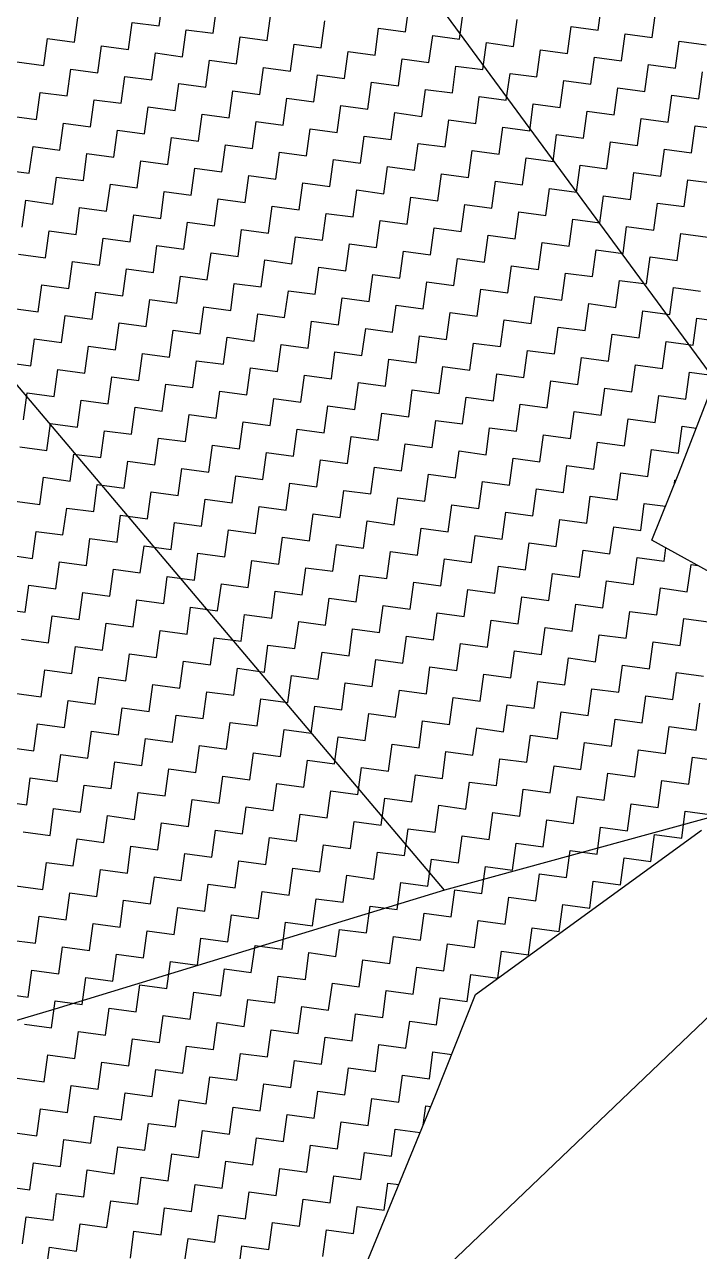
# Model space of a CAD drawing. Header units: metres. Extents: x 291974 to 293244, y 2020596 to 2023640.
# Drawn here: x 292406.9 to 292468.8, y 2020992 to 2021104.7 of the extents above; entities that cross this region are included whole.
import ezdxf

# ---------------------------------------------------------------- set-up
doc = ezdxf.new("R2010")
doc.units = ezdxf.units.M
doc.header["$MEASUREMENT"] = 0
doc.layers.add('POLY_HATCH', color=12, linetype='Continuous')
doc.layers.add('POLY_PARCEL', color=6, linetype='Continuous')

msp = doc.modelspace()

# ---------------------------------------------------------------- linework, layer by layer
at = {"layer": 'POLY_HATCH', "linetype": 'Continuous'}
for p, q in [((292419.24, 2021104.54), (292419.57, 2021107.01)), ((292424.19, 2021103.87), (292424.53, 2021106.35)), ((292441.87, 2021104.01), (292442.2, 2021106.49)), ((292459.55, 2021104.15), (292459.88, 2021106.63)), ((292411.47, 2021103.06), (292411.8, 2021105.54)), ((292429.15, 2021103.2), (292429.48, 2021105.68)), ((292446.82, 2021103.34), (292447.16, 2021105.82)), ((292451.78, 2021102.67), (292452.11, 2021105.15)), ((292464.5, 2021103.48), (292464.84, 2021105.96)), ((292416.43, 2021102.39), (292416.76, 2021104.87)), ((292416.76, 2021104.87), (292419.24, 2021104.54)), ((292421.38, 2021101.72), (292421.71, 2021104.2)), ((292421.71, 2021104.2), (292424.19, 2021103.87)), ((292434.1, 2021102.53), (292434.44, 2021105.01)), ((292439.06, 2021101.86), (292439.39, 2021104.34)), ((292439.39, 2021104.34), (292441.87, 2021104.01)), ((292456.73, 2021102), (292457.07, 2021104.48)), ((292457.07, 2021104.48), (292459.55, 2021104.15)), ((292408.66, 2021100.92), (292408.99, 2021103.39)), ((292408.99, 2021103.39), (292411.47, 2021103.06)), ((292426.34, 2021101.06), (292426.67, 2021103.53)), ((292426.67, 2021103.53), (292429.15, 2021103.2)), ((292431.29, 2021100.39), (292431.63, 2021102.87)), ((292431.63, 2021102.87), (292434.1, 2021102.53)), ((292444.01, 2021101.2), (292444.35, 2021103.67)), ((292444.35, 2021103.67), (292446.82, 2021103.34)), ((292448.97, 2021100.53), (292449.3, 2021103.01)), ((292449.3, 2021103.01), (292451.78, 2021102.67)), ((292461.69, 2021101.34), (292462.02, 2021103.81)), ((292462.02, 2021103.81), (292464.5, 2021103.48)), ((292466.65, 2021100.67), (292466.98, 2021103.15)), ((292466.98, 2021103.15), (292469.46, 2021102.81)), ((292413.61, 2021100.25), (292413.95, 2021102.73)), ((292413.95, 2021102.73), (292416.43, 2021102.39)), ((292418.57, 2021099.58), (292418.9, 2021102.06)), ((292418.9, 2021102.06), (292421.38, 2021101.72)), ((292436.25, 2021099.72), (292436.58, 2021102.2)), ((292436.58, 2021102.2), (292439.06, 2021101.86)), ((292453.92, 2021099.86), (292454.26, 2021102.34)), ((292454.26, 2021102.34), (292456.73, 2021102)), ((292458.88, 2021099.19), (292459.21, 2021101.67)), ((292459.21, 2021101.67), (292461.69, 2021101.34)), ((292406.18, 2021101.25), (292408.66, 2021100.92)), ((292410.8, 2021098.11), (292411.14, 2021100.58)), ((292411.14, 2021100.58), (292413.61, 2021100.25)), ((292423.52, 2021098.91), (292423.86, 2021101.39)), ((292423.86, 2021101.39), (292426.34, 2021101.06)), ((292428.48, 2021098.25), (292428.81, 2021100.72)), ((292428.81, 2021100.72), (292431.29, 2021100.39)), ((292441.2, 2021099.05), (292441.54, 2021101.53)), ((292441.54, 2021101.53), (292444.01, 2021101.2)), ((292446.16, 2021098.39), (292446.49, 2021100.86)), ((292446.49, 2021100.86), (292448.97, 2021100.53)), ((292463.83, 2021098.53), (292464.17, 2021101)), ((292464.17, 2021101), (292466.65, 2021100.67)), ((292415.76, 2021097.44), (292416.09, 2021099.91)), ((292416.09, 2021099.91), (292418.57, 2021099.58)), ((292433.43, 2021097.58), (292433.77, 2021100.05)), ((292433.77, 2021100.05), (292436.25, 2021099.72)), ((292451.11, 2021097.72), (292451.45, 2021100.19)), ((292451.45, 2021100.19), (292453.92, 2021099.86)), ((292456.07, 2021097.05), (292456.4, 2021099.53)), ((292456.4, 2021099.53), (292458.88, 2021099.19)), ((292468.79, 2021097.86), (292469.12, 2021100.33)), ((292407.99, 2021095.96), (292408.33, 2021098.44)), ((292408.33, 2021098.44), (292410.8, 2021098.11)), ((292420.71, 2021096.77), (292421.05, 2021099.25)), ((292421.05, 2021099.25), (292423.52, 2021098.91)), ((292425.67, 2021096.1), (292426, 2021098.58)), ((292426, 2021098.58), (292428.48, 2021098.25)), ((292438.39, 2021096.91), (292438.72, 2021099.39)), ((292438.72, 2021099.39), (292441.2, 2021099.05)), ((292443.35, 2021096.24), (292443.68, 2021098.72)), ((292443.68, 2021098.72), (292446.16, 2021098.39)), ((292461.02, 2021096.38), (292461.36, 2021098.86)), ((292461.36, 2021098.86), (292463.83, 2021098.53)), ((292412.95, 2021095.29), (292413.28, 2021097.77)), ((292413.28, 2021097.77), (292415.76, 2021097.44)), ((292430.62, 2021095.43), (292430.96, 2021097.91)), ((292430.96, 2021097.91), (292433.43, 2021097.58)), ((292435.58, 2021094.77), (292435.91, 2021097.24)), ((292435.91, 2021097.24), (292438.39, 2021096.91)), ((292448.3, 2021095.57), (292448.63, 2021098.05)), ((292448.63, 2021098.05), (292451.11, 2021097.72)), ((292453.26, 2021094.91), (292453.59, 2021097.38)), ((292453.59, 2021097.38), (292456.07, 2021097.05)), ((292465.98, 2021095.71), (292466.31, 2021098.19)), ((292466.31, 2021098.19), (292468.79, 2021097.86)), ((292405.51, 2021096.3), (292407.99, 2021095.96)), ((292417.9, 2021094.63), (292418.24, 2021097.1)), ((292418.24, 2021097.1), (292420.71, 2021096.77)), ((292422.86, 2021093.96), (292423.19, 2021096.44)), ((292423.19, 2021096.44), (292425.67, 2021096.1)), ((292440.53, 2021094.1), (292440.87, 2021096.58)), ((292440.87, 2021096.58), (292443.35, 2021096.24)), ((292458.21, 2021094.24), (292458.54, 2021096.72)), ((292458.54, 2021096.72), (292461.02, 2021096.38)), ((292463.17, 2021093.57), (292463.5, 2021096.05)), ((292463.5, 2021096.05), (292465.98, 2021095.71)), ((292410.13, 2021093.15), (292410.47, 2021095.63)), ((292410.47, 2021095.63), (292412.95, 2021095.29)), ((292415.09, 2021092.48), (292415.42, 2021094.96)), ((292415.42, 2021094.96), (292417.9, 2021094.63)), ((292427.81, 2021093.29), (292428.15, 2021095.77)), ((292428.15, 2021095.77), (292430.62, 2021095.43)), ((292432.77, 2021092.62), (292433.1, 2021095.1)), ((292433.1, 2021095.1), (292435.58, 2021094.77)), ((292445.49, 2021093.43), (292445.82, 2021095.91)), ((292445.82, 2021095.91), (292448.3, 2021095.57)), ((292450.44, 2021092.76), (292450.78, 2021095.24)), ((292450.78, 2021095.24), (292453.26, 2021094.91)), ((292468.12, 2021092.9), (292468.45, 2021095.38)), ((292468.45, 2021095.38), (292470.93, 2021095.05)), ((292420.05, 2021091.81), (292420.38, 2021094.29)), ((292420.38, 2021094.29), (292422.86, 2021093.96)), ((292437.72, 2021091.95), (292438.06, 2021094.43)), ((292438.06, 2021094.43), (292440.53, 2021094.1)), ((292442.68, 2021091.29), (292443.01, 2021093.76)), ((292443.01, 2021093.76), (292445.49, 2021093.43)), ((292455.4, 2021092.09), (292455.73, 2021094.57)), ((292455.73, 2021094.57), (292458.21, 2021094.24)), ((292460.35, 2021091.43), (292460.69, 2021093.9)), ((292460.69, 2021093.9), (292463.17, 2021093.57)), ((292407.32, 2021091.01), (292407.66, 2021093.48)), ((292407.66, 2021093.48), (292410.13, 2021093.15)), ((292412.28, 2021090.34), (292412.61, 2021092.82)), ((292412.61, 2021092.82), (292415.09, 2021092.48)), ((292425, 2021091.15), (292425.33, 2021093.62)), ((292425.33, 2021093.62), (292427.81, 2021093.29)), ((292429.96, 2021090.48), (292430.29, 2021092.96)), ((292430.29, 2021092.96), (292432.77, 2021092.62)), ((292447.63, 2021090.62), (292447.97, 2021093.1)), ((292447.97, 2021093.1), (292450.44, 2021092.76)), ((292465.31, 2021090.76), (292465.64, 2021093.24)), ((292465.64, 2021093.24), (292468.12, 2021092.9)), ((292417.23, 2021089.67), (292417.57, 2021092.15)), ((292417.57, 2021092.15), (292420.05, 2021091.81)), ((292434.91, 2021089.81), (292435.24, 2021092.29)), ((292435.24, 2021092.29), (292437.72, 2021091.95)), ((292439.87, 2021089.14), (292440.2, 2021091.62)), ((292440.2, 2021091.62), (292442.68, 2021091.29)), ((292452.59, 2021089.95), (292452.92, 2021092.43)), ((292452.92, 2021092.43), (292455.4, 2021092.09)), ((292457.54, 2021089.28), (292457.88, 2021091.76)), ((292457.88, 2021091.76), (292460.35, 2021091.43)), ((292404.85, 2021091.34), (292407.32, 2021091.01)), ((292409.47, 2021088.19), (292409.8, 2021090.67)), ((292409.8, 2021090.67), (292412.28, 2021090.34)), ((292422.19, 2021089), (292422.52, 2021091.48)), ((292422.52, 2021091.48), (292425, 2021091.15)), ((292427.14, 2021088.33), (292427.48, 2021090.81)), ((292427.48, 2021090.81), (292429.96, 2021090.48)), ((292444.82, 2021088.47), (292445.15, 2021090.95)), ((292445.15, 2021090.95), (292447.63, 2021090.62)), ((292462.5, 2021088.61), (292462.83, 2021091.09)), ((292462.83, 2021091.09), (292465.31, 2021090.76)), ((292467.45, 2021087.95), (292467.79, 2021090.42)), ((292467.79, 2021090.42), (292470.26, 2021090.09)), ((292414.42, 2021087.53), (292414.76, 2021090)), ((292414.76, 2021090), (292417.23, 2021089.67)), ((292419.38, 2021086.86), (292419.71, 2021089.34)), ((292419.71, 2021089.34), (292422.19, 2021089)), ((292432.1, 2021087.67), (292432.43, 2021090.14)), ((292432.43, 2021090.14), (292434.91, 2021089.81)), ((292437.05, 2021087), (292437.39, 2021089.48)), ((292437.39, 2021089.48), (292439.87, 2021089.14)), ((292449.78, 2021087.81), (292450.11, 2021090.28)), ((292450.11, 2021090.28), (292452.59, 2021089.95)), ((292454.73, 2021087.14), (292455.07, 2021089.62)), ((292455.07, 2021089.62), (292457.54, 2021089.28)), ((292406.66, 2021086.05), (292406.99, 2021088.53)), ((292406.99, 2021088.53), (292409.47, 2021088.19)), ((292424.33, 2021086.19), (292424.67, 2021088.67)), ((292424.67, 2021088.67), (292427.14, 2021088.33)), ((292442.01, 2021086.33), (292442.34, 2021088.81)), ((292442.34, 2021088.81), (292444.82, 2021088.47)), ((292446.96, 2021085.66), (292447.3, 2021088.14)), ((292447.3, 2021088.14), (292449.78, 2021087.81)), ((292459.69, 2021086.47), (292460.02, 2021088.95)), ((292460.02, 2021088.95), (292462.5, 2021088.61)), ((292464.64, 2021085.8), (292464.98, 2021088.28)), ((292464.98, 2021088.28), (292467.45, 2021087.95)), ((292411.61, 2021085.38), (292411.94, 2021087.86)), ((292411.94, 2021087.86), (292414.42, 2021087.53)), ((292416.57, 2021084.72), (292416.9, 2021087.19)), ((292416.9, 2021087.19), (292419.38, 2021086.86)), ((292429.29, 2021085.52), (292429.62, 2021088)), ((292429.62, 2021088), (292432.1, 2021087.67)), ((292434.24, 2021084.86), (292434.58, 2021087.33)), ((292434.58, 2021087.33), (292437.05, 2021087)), ((292451.92, 2021085), (292452.25, 2021087.47)), ((292452.25, 2021087.47), (292454.73, 2021087.14)), ((292421.52, 2021084.05), (292421.85, 2021086.53)), ((292421.85, 2021086.53), (292424.33, 2021086.19)), ((292439.2, 2021084.19), (292439.53, 2021086.67)), ((292439.53, 2021086.67), (292442.01, 2021086.33)), ((292444.15, 2021083.52), (292444.49, 2021086)), ((292444.49, 2021086), (292446.96, 2021085.66)), ((292456.87, 2021084.33), (292457.21, 2021086.81)), ((292457.21, 2021086.81), (292459.69, 2021086.47)), ((292461.83, 2021083.66), (292462.16, 2021086.14)), ((292462.16, 2021086.14), (292464.64, 2021085.8)), ((292408.8, 2021083.24), (292409.13, 2021085.72)), ((292409.13, 2021085.72), (292411.61, 2021085.38)), ((292413.75, 2021082.57), (292414.09, 2021085.05)), ((292414.09, 2021085.05), (292416.57, 2021084.72)), ((292426.48, 2021083.38), (292426.81, 2021085.86)), ((292426.81, 2021085.86), (292429.29, 2021085.52)), ((292431.43, 2021082.71), (292431.77, 2021085.19)), ((292431.77, 2021085.19), (292434.24, 2021084.86)), ((292449.11, 2021082.85), (292449.44, 2021085.33)), ((292449.44, 2021085.33), (292451.92, 2021085)), ((292466.79, 2021082.99), (292467.12, 2021085.47)), ((292467.12, 2021085.47), (292469.6, 2021085.14)), ((292418.71, 2021081.9), (292419.04, 2021084.38)), ((292419.04, 2021084.38), (292421.52, 2021084.05)), ((292423.66, 2021081.24), (292424, 2021083.71)), ((292424, 2021083.71), (292426.48, 2021083.38)), ((292436.39, 2021082.04), (292436.72, 2021084.52)), ((292436.72, 2021084.52), (292439.2, 2021084.19)), ((292441.34, 2021081.38), (292441.68, 2021083.85)), ((292441.68, 2021083.85), (292444.15, 2021083.52)), ((292454.06, 2021082.18), (292454.4, 2021084.66)), ((292454.4, 2021084.66), (292456.87, 2021084.33)), ((292459.02, 2021081.52), (292459.35, 2021083.99)), ((292459.35, 2021083.99), (292461.83, 2021083.66)), ((292406.32, 2021083.57), (292408.8, 2021083.24)), ((292410.94, 2021080.43), (292411.28, 2021082.91)), ((292411.28, 2021082.91), (292413.75, 2021082.57)), ((292428.62, 2021080.57), (292428.95, 2021083.05)), ((292428.95, 2021083.05), (292431.43, 2021082.71)), ((292446.3, 2021080.71), (292446.63, 2021083.19)), ((292446.63, 2021083.19), (292449.11, 2021082.85)), ((292451.25, 2021080.04), (292451.59, 2021082.52)), ((292451.59, 2021082.52), (292454.06, 2021082.18)), ((292463.97, 2021080.85), (292464.31, 2021083.33)), ((292464.31, 2021083.33), (292466.79, 2021082.99)), ((292415.9, 2021079.76), (292416.23, 2021082.24)), ((292416.23, 2021082.24), (292418.71, 2021081.9)), ((292420.85, 2021079.09), (292421.19, 2021081.57)), ((292421.19, 2021081.57), (292423.66, 2021081.24)), ((292433.57, 2021079.9), (292433.91, 2021082.38)), ((292433.91, 2021082.38), (292436.39, 2021082.04)), ((292438.53, 2021079.23), (292438.86, 2021081.71)), ((292438.86, 2021081.71), (292441.34, 2021081.38)), ((292456.21, 2021079.37), (292456.54, 2021081.85)), ((292456.54, 2021081.85), (292459.02, 2021081.52)), ((292408.13, 2021078.28), (292408.47, 2021080.76)), ((292408.47, 2021080.76), (292410.94, 2021080.43)), ((292425.81, 2021078.42), (292426.14, 2021080.9)), ((292426.14, 2021080.9), (292428.62, 2021080.57)), ((292430.76, 2021077.76), (292431.1, 2021080.23)), ((292431.1, 2021080.23), (292433.57, 2021079.9)), ((292443.49, 2021078.56), (292443.82, 2021081.04)), ((292443.82, 2021081.04), (292446.3, 2021080.71)), ((292448.44, 2021077.9), (292448.77, 2021080.37)), ((292448.77, 2021080.37), (292451.25, 2021080.04)), ((292461.16, 2021078.7), (292461.5, 2021081.18)), ((292461.5, 2021081.18), (292463.97, 2021080.85)), ((292466.12, 2021078.04), (292466.45, 2021080.51)), ((292466.45, 2021080.51), (292468.93, 2021080.18)), ((292413.09, 2021077.62), (292413.42, 2021080.09)), ((292413.42, 2021080.09), (292415.9, 2021079.76)), ((292418.04, 2021076.95), (292418.38, 2021079.43)), ((292418.38, 2021079.43), (292420.85, 2021079.09)), ((292435.72, 2021077.09), (292436.05, 2021079.57)), ((292436.05, 2021079.57), (292438.53, 2021079.23)), ((292453.4, 2021077.23), (292453.73, 2021079.71)), ((292453.73, 2021079.71), (292456.21, 2021079.37)), ((292405.65, 2021078.62), (292408.13, 2021078.28)), ((292423, 2021076.28), (292423.33, 2021078.76)), ((292423.33, 2021078.76), (292425.81, 2021078.42)), ((292427.95, 2021075.61), (292428.29, 2021078.09)), ((292428.29, 2021078.09), (292430.76, 2021077.76)), ((292440.67, 2021076.42), (292441.01, 2021078.9)), ((292441.01, 2021078.9), (292443.49, 2021078.56)), ((292445.63, 2021075.75), (292445.96, 2021078.23)), ((292445.96, 2021078.23), (292448.44, 2021077.9)), ((292458.35, 2021076.56), (292458.68, 2021079.04)), ((292458.68, 2021079.04), (292461.16, 2021078.7)), ((292463.31, 2021075.89), (292463.64, 2021078.37)), ((292463.64, 2021078.37), (292466.12, 2021078.04)), ((292410.27, 2021075.47), (292410.61, 2021077.95)), ((292410.61, 2021077.95), (292413.09, 2021077.62)), ((292415.23, 2021074.81), (292415.56, 2021077.28)), ((292415.56, 2021077.28), (292418.04, 2021076.95)), ((292432.91, 2021074.95), (292433.24, 2021077.42)), ((292433.24, 2021077.42), (292435.72, 2021077.09)), ((292450.58, 2021075.09), (292450.92, 2021077.56)), ((292450.92, 2021077.56), (292453.4, 2021077.23)), ((292455.54, 2021074.42), (292455.87, 2021076.89)), ((292455.87, 2021076.89), (292458.35, 2021076.56)), ((292468.26, 2021075.23), (292468.59, 2021077.7)), ((292468.59, 2021077.7), (292471.07, 2021077.37)), ((292407.46, 2021073.33), (292407.8, 2021075.81)), ((292407.8, 2021075.81), (292410.27, 2021075.47)), ((292420.19, 2021074.14), (292420.52, 2021076.61)), ((292420.52, 2021076.61), (292423, 2021076.28)), ((292425.14, 2021073.47), (292425.47, 2021075.95)), ((292425.47, 2021075.95), (292427.95, 2021075.61)), ((292437.86, 2021074.28), (292438.2, 2021076.75)), ((292438.2, 2021076.75), (292440.67, 2021076.42)), ((292442.82, 2021073.61), (292443.15, 2021076.09)), ((292443.15, 2021076.09), (292445.63, 2021075.75)), ((292460.49, 2021073.75), (292460.83, 2021076.23)), ((292460.83, 2021076.23), (292463.31, 2021075.89)), ((292412.42, 2021072.66), (292412.75, 2021075.14)), ((292412.75, 2021075.14), (292415.23, 2021074.81)), ((292430.1, 2021072.8), (292430.43, 2021075.28)), ((292430.43, 2021075.28), (292432.91, 2021074.95)), ((292435.05, 2021072.13), (292435.38, 2021074.61)), ((292435.38, 2021074.61), (292437.86, 2021074.28)), ((292447.77, 2021072.94), (292448.11, 2021075.42)), ((292448.11, 2021075.42), (292450.58, 2021075.09)), ((292452.73, 2021072.27), (292453.06, 2021074.75)), ((292453.06, 2021074.75), (292455.54, 2021074.42)), ((292465.45, 2021073.08), (292465.78, 2021075.56)), ((292465.78, 2021075.56), (292468.26, 2021075.23)), ((292404.99, 2021073.66), (292407.46, 2021073.33)), ((292417.37, 2021071.99), (292417.71, 2021074.47)), ((292417.71, 2021074.47), (292420.19, 2021074.14)), ((292422.33, 2021071.33), (292422.66, 2021073.8)), ((292422.66, 2021073.8), (292425.14, 2021073.47)), ((292440.01, 2021071.47), (292440.34, 2021073.94)), ((292440.34, 2021073.94), (292442.82, 2021073.61)), ((292457.68, 2021071.61), (292458.02, 2021074.08)), ((292458.02, 2021074.08), (292460.49, 2021073.75)), ((292409.61, 2021070.52), (292409.94, 2021073)), ((292409.94, 2021073), (292412.42, 2021072.66)), ((292427.28, 2021070.66), (292427.62, 2021073.14)), ((292427.62, 2021073.14), (292430.1, 2021072.8)), ((292432.24, 2021069.99), (292432.57, 2021072.47)), ((292432.57, 2021072.47), (292435.05, 2021072.13)), ((292444.96, 2021070.8), (292445.29, 2021073.28)), ((292445.29, 2021073.28), (292447.77, 2021072.94)), ((292449.92, 2021070.13), (292450.25, 2021072.61)), ((292450.25, 2021072.61), (292452.73, 2021072.27)), ((292462.64, 2021070.94), (292462.97, 2021073.42)), ((292462.97, 2021073.42), (292465.45, 2021073.08)), ((292467.59, 2021070.27), (292467.93, 2021072.75)), ((292467.93, 2021072.75), (292470.4, 2021072.41)), ((292414.56, 2021069.85), (292414.9, 2021072.33)), ((292414.9, 2021072.33), (292417.37, 2021071.99)), ((292419.52, 2021069.18), (292419.85, 2021071.66)), ((292419.85, 2021071.66), (292422.33, 2021071.33)), ((292437.19, 2021069.32), (292437.53, 2021071.8)), ((292437.53, 2021071.8), (292440.01, 2021071.47)), ((292454.87, 2021069.46), (292455.21, 2021071.94)), ((292455.21, 2021071.94), (292457.68, 2021071.61)), ((292459.83, 2021068.79), (292460.16, 2021071.27)), ((292460.16, 2021071.27), (292462.64, 2021070.94)), ((292406.8, 2021068.37), (292407.13, 2021070.85)), ((292407.13, 2021070.85), (292409.61, 2021070.52)), ((292411.75, 2021067.71), (292412.08, 2021070.18)), ((292412.08, 2021070.18), (292414.56, 2021069.85)), ((292424.47, 2021068.51), (292424.81, 2021070.99)), ((292424.81, 2021070.99), (292427.28, 2021070.66)), ((292429.43, 2021067.85), (292429.76, 2021070.32)), ((292429.76, 2021070.32), (292432.24, 2021069.99)), ((292442.15, 2021068.65), (292442.48, 2021071.13)), ((292442.48, 2021071.13), (292444.96, 2021070.8)), ((292447.1, 2021067.99), (292447.44, 2021070.46)), ((292447.44, 2021070.46), (292449.92, 2021070.13)), ((292464.78, 2021068.13), (292465.12, 2021070.6)), ((292465.12, 2021070.6), (292467.59, 2021070.27)), ((292416.71, 2021067.04), (292417.04, 2021069.52)), ((292417.04, 2021069.52), (292419.52, 2021069.18)), ((292434.38, 2021067.18), (292434.72, 2021069.66)), ((292434.72, 2021069.66), (292437.19, 2021069.32)), ((292439.34, 2021066.51), (292439.67, 2021068.99)), ((292439.67, 2021068.99), (292442.15, 2021068.65)), ((292452.06, 2021067.32), (292452.39, 2021069.8)), ((292452.39, 2021069.8), (292454.87, 2021069.46)), ((292457.01, 2021066.65), (292457.35, 2021069.13)), ((292457.35, 2021069.13), (292459.83, 2021068.79)), ((292408.94, 2021065.56), (292409.27, 2021068.04)), ((292409.27, 2021068.04), (292411.75, 2021067.71)), ((292421.66, 2021066.37), (292421.99, 2021068.85)), ((292421.99, 2021068.85), (292424.47, 2021068.51)), ((292426.62, 2021065.7), (292426.95, 2021068.18)), ((292426.95, 2021068.18), (292429.43, 2021067.85)), ((292444.29, 2021065.84), (292444.63, 2021068.32)), ((292444.63, 2021068.32), (292447.1, 2021067.99)), ((292461.97, 2021065.98), (292462.3, 2021068.46)), ((292462.3, 2021068.46), (292464.78, 2021068.13)), ((292413.89, 2021064.9), (292414.23, 2021067.37)), ((292414.23, 2021067.37), (292416.71, 2021067.04)), ((292431.57, 2021065.04), (292431.91, 2021067.51)), ((292431.91, 2021067.51), (292434.38, 2021067.18)), ((292436.53, 2021064.37), (292436.86, 2021066.84)), ((292436.86, 2021066.84), (292439.34, 2021066.51)), ((292449.25, 2021065.17), (292449.58, 2021067.65)), ((292449.58, 2021067.65), (292452.06, 2021067.32)), ((292454.2, 2021064.51), (292454.54, 2021066.98)), ((292454.54, 2021066.98), (292457.01, 2021066.65)), ((292466.93, 2021065.31), (292467.26, 2021067.79)), ((292467.26, 2021067.79), (292468.54, 2021067.62)), ((292406.46, 2021065.9), (292408.94, 2021065.56)), ((292418.85, 2021064.23), (292419.18, 2021066.7)), ((292419.18, 2021066.7), (292421.66, 2021066.37)), ((292423.8, 2021063.56), (292424.14, 2021066.04)), ((292424.14, 2021066.04), (292426.62, 2021065.7)), ((292441.48, 2021063.7), (292441.82, 2021066.18)), ((292441.82, 2021066.18), (292444.29, 2021065.84)), ((292459.16, 2021063.84), (292459.49, 2021066.32)), ((292459.49, 2021066.32), (292461.97, 2021065.98)), ((292464.11, 2021063.17), (292464.45, 2021065.65)), ((292464.45, 2021065.65), (292466.93, 2021065.31)), ((292411.08, 2021062.75), (292411.42, 2021065.23)), ((292411.42, 2021065.23), (292413.89, 2021064.9)), ((292416.04, 2021062.08), (292416.37, 2021064.56)), ((292416.37, 2021064.56), (292418.85, 2021064.23)), ((292428.76, 2021062.89), (292429.09, 2021065.37)), ((292429.09, 2021065.37), (292431.57, 2021065.04)), ((292433.71, 2021062.22), (292434.05, 2021064.7)), ((292434.05, 2021064.7), (292436.53, 2021064.37)), ((292446.44, 2021063.03), (292446.77, 2021065.51)), ((292446.77, 2021065.51), (292449.25, 2021065.17)), ((292451.39, 2021062.36), (292451.73, 2021064.84)), ((292451.73, 2021064.84), (292454.2, 2021064.51)), ((292420.99, 2021061.42), (292421.33, 2021063.89)), ((292421.33, 2021063.89), (292423.8, 2021063.56)), ((292438.67, 2021061.56), (292439, 2021064.03)), ((292439, 2021064.03), (292441.48, 2021063.7)), ((292443.63, 2021060.89), (292443.96, 2021063.37)), ((292443.96, 2021063.37), (292446.44, 2021063.03)), ((292456.35, 2021061.7), (292456.68, 2021064.17)), ((292456.68, 2021064.17), (292459.16, 2021063.84)), ((292461.3, 2021061.03), (292461.64, 2021063.51)), ((292461.64, 2021063.51), (292464.11, 2021063.17)), ((292408.27, 2021060.61), (292408.61, 2021063.09)), ((292408.61, 2021063.09), (292411.08, 2021062.75)), ((292413.23, 2021059.94), (292413.56, 2021062.42)), ((292413.56, 2021062.42), (292416.04, 2021062.08)), ((292425.95, 2021060.75), (292426.28, 2021063.23)), ((292426.28, 2021063.23), (292428.76, 2021062.89)), ((292430.9, 2021060.08), (292431.24, 2021062.56)), ((292431.24, 2021062.56), (292433.71, 2021062.22)), ((292448.58, 2021060.22), (292448.91, 2021062.7)), ((292448.91, 2021062.7), (292451.39, 2021062.36)), ((292466.54, 2021062.49), (292466.59, 2021062.84)), ((292466.59, 2021062.84), (292466.68, 2021062.83)), ((292418.18, 2021059.27), (292418.52, 2021061.75)), ((292418.52, 2021061.75), (292420.99, 2021061.42)), ((292423.14, 2021058.6), (292423.47, 2021061.08)), ((292423.47, 2021061.08), (292425.95, 2021060.75)), ((292435.86, 2021059.41), (292436.19, 2021061.89)), ((292436.19, 2021061.89), (292438.67, 2021061.56)), ((292440.81, 2021058.74), (292441.15, 2021061.22)), ((292441.15, 2021061.22), (292443.63, 2021060.89)), ((292453.54, 2021059.55), (292453.87, 2021062.03)), ((292453.87, 2021062.03), (292456.35, 2021061.7)), ((292458.49, 2021058.88), (292458.82, 2021061.36)), ((292458.82, 2021061.36), (292461.3, 2021061.03)), ((292405.79, 2021060.94), (292408.27, 2021060.61)), ((292410.41, 2021057.8), (292410.75, 2021060.27)), ((292410.75, 2021060.27), (292413.23, 2021059.94)), ((292428.09, 2021057.94), (292428.43, 2021060.41)), ((292428.43, 2021060.41), (292430.9, 2021060.08)), ((292445.77, 2021058.08), (292446.1, 2021060.55)), ((292446.1, 2021060.55), (292448.58, 2021060.22)), ((292463.45, 2021058.22), (292463.78, 2021060.69)), ((292463.78, 2021060.69), (292465.72, 2021060.43)), ((292415.37, 2021057.13), (292415.7, 2021059.61)), ((292415.7, 2021059.61), (292418.18, 2021059.27)), ((292420.33, 2021056.46), (292420.66, 2021058.94)), ((292420.66, 2021058.94), (292423.14, 2021058.6)), ((292433.05, 2021057.27), (292433.38, 2021059.75)), ((292433.38, 2021059.75), (292435.86, 2021059.41)), ((292438, 2021056.6), (292438.34, 2021059.08)), ((292438.34, 2021059.08), (292440.81, 2021058.74)), ((292450.72, 2021057.41), (292451.06, 2021059.89)), ((292451.06, 2021059.89), (292453.54, 2021059.55)), ((292455.68, 2021056.74), (292456.01, 2021059.22)), ((292456.01, 2021059.22), (292458.49, 2021058.88)), ((292407.6, 2021055.65), (292407.94, 2021058.13)), ((292407.94, 2021058.13), (292410.41, 2021057.8)), ((292425.28, 2021055.79), (292425.61, 2021058.27)), ((292425.61, 2021058.27), (292428.09, 2021057.94)), ((292442.96, 2021055.93), (292443.29, 2021058.41)), ((292443.29, 2021058.41), (292445.77, 2021058.08)), ((292447.91, 2021055.26), (292448.25, 2021057.74)), ((292448.25, 2021057.74), (292450.72, 2021057.41)), ((292460.63, 2021056.07), (292460.97, 2021058.55)), ((292460.97, 2021058.55), (292463.45, 2021058.22)), ((292412.56, 2021054.98), (292412.89, 2021057.46)), ((292412.89, 2021057.46), (292415.37, 2021057.13)), ((292417.51, 2021054.32), (292417.85, 2021056.79)), ((292417.85, 2021056.79), (292420.33, 2021056.46)), ((292430.24, 2021055.12), (292430.57, 2021057.6)), ((292430.57, 2021057.6), (292433.05, 2021057.27)), ((292435.19, 2021054.46), (292435.52, 2021056.93)), ((292435.52, 2021056.93), (292438, 2021056.6)), ((292452.87, 2021054.6), (292453.2, 2021057.07)), ((292453.2, 2021057.07), (292455.68, 2021056.74)), ((292465.59, 2021055.4), (292465.75, 2021056.61)), ((292405.13, 2021055.99), (292407.6, 2021055.65)), ((292422.47, 2021053.65), (292422.8, 2021056.13)), ((292422.8, 2021056.13), (292425.28, 2021055.79)), ((292427.42, 2021052.98), (292427.76, 2021055.46)), ((292427.76, 2021055.46), (292430.24, 2021055.12)), ((292440.15, 2021053.79), (292440.48, 2021056.27)), ((292440.48, 2021056.27), (292442.96, 2021055.93)), ((292445.1, 2021053.12), (292445.43, 2021055.6)), ((292445.43, 2021055.6), (292447.91, 2021055.26)), ((292457.82, 2021053.93), (292458.16, 2021056.41)), ((292458.16, 2021056.41), (292460.63, 2021056.07)), ((292462.78, 2021053.26), (292463.11, 2021055.74)), ((292463.11, 2021055.74), (292465.59, 2021055.4)), ((292409.75, 2021052.84), (292410.08, 2021055.32)), ((292410.08, 2021055.32), (292412.56, 2021054.98)), ((292414.7, 2021052.17), (292415.04, 2021054.65)), ((292415.04, 2021054.65), (292417.51, 2021054.32)), ((292432.38, 2021052.31), (292432.71, 2021054.79)), ((292432.71, 2021054.79), (292435.19, 2021054.46)), ((292450.06, 2021052.45), (292450.39, 2021054.93)), ((292450.39, 2021054.93), (292452.87, 2021054.6)), ((292467.73, 2021052.59), (292468.07, 2021055.07)), ((292468.07, 2021055.07), (292468.68, 2021054.99)), ((292419.66, 2021051.51), (292419.99, 2021053.98)), ((292419.99, 2021053.98), (292422.47, 2021053.65)), ((292424.61, 2021050.84), (292424.95, 2021053.32)), ((292424.95, 2021053.32), (292427.42, 2021052.98)), ((292437.33, 2021051.65), (292437.67, 2021054.12)), ((292437.67, 2021054.12), (292440.15, 2021053.79)), ((292442.29, 2021050.98), (292442.62, 2021053.46)), ((292442.62, 2021053.46), (292445.1, 2021053.12)), ((292455.01, 2021051.79), (292455.35, 2021054.26)), ((292455.35, 2021054.26), (292457.82, 2021053.93)), ((292459.97, 2021051.12), (292460.3, 2021053.6)), ((292460.3, 2021053.6), (292462.78, 2021053.26)), ((292406.94, 2021050.7), (292407.27, 2021053.18)), ((292407.27, 2021053.18), (292409.75, 2021052.84)), ((292411.89, 2021050.03), (292412.22, 2021052.51)), ((292412.22, 2021052.51), (292414.7, 2021052.17)), ((292429.57, 2021050.17), (292429.9, 2021052.65)), ((292429.9, 2021052.65), (292432.38, 2021052.31)), ((292447.24, 2021050.31), (292447.58, 2021052.79)), ((292447.58, 2021052.79), (292450.06, 2021052.45)), ((292452.2, 2021049.64), (292452.53, 2021052.12)), ((292452.53, 2021052.12), (292455.01, 2021051.79)), ((292464.92, 2021050.45), (292465.26, 2021052.93)), ((292465.26, 2021052.93), (292467.73, 2021052.59)), ((292404.46, 2021051.03), (292406.94, 2021050.7)), ((292416.85, 2021049.36), (292417.18, 2021051.84)), ((292417.18, 2021051.84), (292419.66, 2021051.51)), ((292421.8, 2021048.69), (292422.13, 2021051.17)), ((292422.13, 2021051.17), (292424.61, 2021050.84)), ((292434.52, 2021049.5), (292434.86, 2021051.98)), ((292434.86, 2021051.98), (292437.33, 2021051.65)), ((292439.48, 2021048.83), (292439.81, 2021051.31)), ((292439.81, 2021051.31), (292442.29, 2021050.98)), ((292457.15, 2021048.97), (292457.49, 2021051.45)), ((292457.49, 2021051.45), (292459.97, 2021051.12)), ((292409.08, 2021047.89), (292409.41, 2021050.36)), ((292409.41, 2021050.36), (292411.89, 2021050.03)), ((292426.76, 2021048.03), (292427.09, 2021050.5)), ((292427.09, 2021050.5), (292429.57, 2021050.17)), ((292431.71, 2021047.36), (292432.05, 2021049.84)), ((292432.05, 2021049.84), (292434.52, 2021049.5)), ((292444.43, 2021048.17), (292444.77, 2021050.64)), ((292444.77, 2021050.64), (292447.24, 2021050.31)), ((292449.39, 2021047.5), (292449.72, 2021049.98)), ((292449.72, 2021049.98), (292452.2, 2021049.64)), ((292462.11, 2021048.31), (292462.44, 2021050.78)), ((292462.44, 2021050.78), (292464.92, 2021050.45)), ((292467.07, 2021047.64), (292467.4, 2021050.12)), ((292467.4, 2021050.12), (292469.88, 2021049.78)), ((292414.03, 2021047.22), (292414.37, 2021049.7)), ((292414.37, 2021049.7), (292416.85, 2021049.36)), ((292418.99, 2021046.55), (292419.32, 2021049.03)), ((292419.32, 2021049.03), (292421.8, 2021048.69)), ((292436.67, 2021046.69), (292437, 2021049.17)), ((292437, 2021049.17), (292439.48, 2021048.83)), ((292454.34, 2021046.83), (292454.68, 2021049.31)), ((292454.68, 2021049.31), (292457.15, 2021048.97)), ((292406.6, 2021048.22), (292409.08, 2021047.89)), ((292423.94, 2021045.88), (292424.28, 2021048.36)), ((292424.28, 2021048.36), (292426.76, 2021048.03)), ((292428.9, 2021045.21), (292429.23, 2021047.69)), ((292429.23, 2021047.69), (292431.71, 2021047.36)), ((292441.62, 2021046.02), (292441.96, 2021048.5)), ((292441.96, 2021048.5), (292444.43, 2021048.17)), ((292446.58, 2021045.35), (292446.91, 2021047.83)), ((292446.91, 2021047.83), (292449.39, 2021047.5)), ((292459.3, 2021046.16), (292459.63, 2021048.64)), ((292459.63, 2021048.64), (292462.11, 2021048.31)), ((292464.25, 2021045.49), (292464.59, 2021047.97)), ((292464.59, 2021047.97), (292467.07, 2021047.64)), ((292411.22, 2021045.07), (292411.56, 2021047.55)), ((292411.56, 2021047.55), (292414.03, 2021047.22)), ((292416.18, 2021044.41), (292416.51, 2021046.88)), ((292416.51, 2021046.88), (292418.99, 2021046.55)), ((292433.85, 2021044.55), (292434.19, 2021047.02)), ((292434.19, 2021047.02), (292436.67, 2021046.69)), ((292451.53, 2021044.69), (292451.87, 2021047.16)), ((292451.87, 2021047.16), (292454.34, 2021046.83)), ((292456.49, 2021044.02), (292456.82, 2021046.5)), ((292456.82, 2021046.5), (292459.3, 2021046.16)), ((292408.41, 2021042.93), (292408.75, 2021045.41)), ((292408.75, 2021045.41), (292411.22, 2021045.07)), ((292421.13, 2021043.74), (292421.47, 2021046.22)), ((292421.47, 2021046.22), (292423.94, 2021045.88)), ((292426.09, 2021043.07), (292426.42, 2021045.55)), ((292426.42, 2021045.55), (292428.9, 2021045.21)), ((292438.81, 2021043.88), (292439.14, 2021046.36)), ((292439.14, 2021046.36), (292441.62, 2021046.02)), ((292443.77, 2021043.21), (292444.1, 2021045.69)), ((292444.1, 2021045.69), (292446.58, 2021045.35)), ((292461.44, 2021043.35), (292461.78, 2021045.83)), ((292461.78, 2021045.83), (292464.25, 2021045.49)), ((292413.37, 2021042.26), (292413.7, 2021044.74)), ((292413.7, 2021044.74), (292416.18, 2021044.41)), ((292431.04, 2021042.4), (292431.38, 2021044.88)), ((292431.38, 2021044.88), (292433.85, 2021044.55)), ((292436, 2021041.74), (292436.33, 2021044.21)), ((292436.33, 2021044.21), (292438.81, 2021043.88)), ((292448.72, 2021042.54), (292449.05, 2021045.02)), ((292449.05, 2021045.02), (292451.53, 2021044.69)), ((292453.68, 2021041.88), (292454.01, 2021044.35)), ((292454.01, 2021044.35), (292456.49, 2021044.02)), ((292466.4, 2021042.68), (292466.73, 2021045.16)), ((292466.73, 2021045.16), (292469.21, 2021044.83)), ((292405.93, 2021043.26), (292408.41, 2021042.93)), ((292418.32, 2021041.6), (292418.66, 2021044.07)), ((292418.66, 2021044.07), (292421.13, 2021043.74)), ((292423.28, 2021040.93), (292423.61, 2021043.4)), ((292423.61, 2021043.4), (292426.09, 2021043.07)), ((292440.95, 2021041.07), (292441.29, 2021043.54)), ((292441.29, 2021043.54), (292443.77, 2021043.21)), ((292458.63, 2021041.21), (292458.96, 2021043.68)), ((292458.96, 2021043.68), (292461.44, 2021043.35)), ((292410.55, 2021040.12), (292410.89, 2021042.6)), ((292410.89, 2021042.6), (292413.37, 2021042.26)), ((292415.51, 2021039.45), (292415.84, 2021041.93)), ((292415.84, 2021041.93), (292418.32, 2021041.6)), ((292428.23, 2021040.26), (292428.57, 2021042.74)), ((292428.57, 2021042.74), (292431.04, 2021042.4)), ((292433.19, 2021039.59), (292433.52, 2021042.07)), ((292433.52, 2021042.07), (292436, 2021041.74)), ((292445.91, 2021040.4), (292446.24, 2021042.88)), ((292446.24, 2021042.88), (292448.72, 2021042.54)), ((292450.86, 2021039.73), (292451.2, 2021042.21)), ((292451.2, 2021042.21), (292453.68, 2021041.88)), ((292463.59, 2021040.54), (292463.92, 2021043.02)), ((292463.92, 2021043.02), (292466.4, 2021042.68)), ((292468.54, 2021039.87), (292468.87, 2021042.35)), ((292420.47, 2021038.78), (292420.8, 2021041.26)), ((292420.8, 2021041.26), (292423.28, 2021040.93)), ((292438.14, 2021038.92), (292438.48, 2021041.4)), ((292438.48, 2021041.4), (292440.95, 2021041.07)), ((292455.82, 2021039.06), (292456.15, 2021041.54)), ((292456.15, 2021041.54), (292458.63, 2021041.21)), ((292460.77, 2021038.4), (292461.11, 2021040.87)), ((292461.11, 2021040.87), (292463.59, 2021040.54)), ((292407.74, 2021037.98), (292408.08, 2021040.45)), ((292408.08, 2021040.45), (292410.55, 2021040.12)), ((292412.7, 2021037.31), (292413.03, 2021039.79)), ((292413.03, 2021039.79), (292415.51, 2021039.45)), ((292425.42, 2021038.12), (292425.75, 2021040.59)), ((292425.75, 2021040.59), (292428.23, 2021040.26)), ((292430.38, 2021037.45), (292430.71, 2021039.93)), ((292430.71, 2021039.93), (292433.19, 2021039.59)), ((292443.1, 2021038.26), (292443.43, 2021040.73)), ((292443.43, 2021040.73), (292445.91, 2021040.4)), ((292448.05, 2021037.59), (292448.39, 2021040.07)), ((292448.39, 2021040.07), (292450.86, 2021039.73)), ((292465.73, 2021037.73), (292466.06, 2021040.21)), ((292466.06, 2021040.21), (292468.54, 2021039.87)), ((292417.65, 2021036.64), (292417.99, 2021039.12)), ((292417.99, 2021039.12), (292420.47, 2021038.78)), ((292435.33, 2021036.78), (292435.66, 2021039.26)), ((292435.66, 2021039.26), (292438.14, 2021038.92)), ((292440.29, 2021036.11), (292440.62, 2021038.59)), ((292440.62, 2021038.59), (292443.1, 2021038.26)), ((292453.01, 2021036.92), (292453.34, 2021039.4)), ((292453.34, 2021039.4), (292455.82, 2021039.06)), ((292457.96, 2021036.25), (292458.3, 2021038.73)), ((292458.3, 2021038.73), (292460.77, 2021038.4)), ((292405.27, 2021038.31), (292407.74, 2021037.98)), ((292409.89, 2021035.16), (292410.22, 2021037.64)), ((292410.22, 2021037.64), (292412.7, 2021037.31)), ((292422.61, 2021035.97), (292422.94, 2021038.45)), ((292422.94, 2021038.45), (292425.42, 2021038.12)), ((292427.56, 2021035.3), (292427.9, 2021037.78)), ((292427.9, 2021037.78), (292430.38, 2021037.45)), ((292445.24, 2021035.44), (292445.57, 2021037.92)), ((292445.57, 2021037.92), (292448.05, 2021037.59)), ((292462.92, 2021035.58), (292463.25, 2021038.06)), ((292463.25, 2021038.06), (292465.73, 2021037.73)), ((292414.84, 2021034.5), (292415.18, 2021036.97)), ((292415.18, 2021036.97), (292417.65, 2021036.64)), ((292419.8, 2021033.83), (292420.13, 2021036.31)), ((292420.13, 2021036.31), (292422.61, 2021035.97)), ((292432.52, 2021034.64), (292432.85, 2021037.11)), ((292432.85, 2021037.11), (292435.33, 2021036.78)), ((292437.47, 2021033.97), (292437.81, 2021036.45)), ((292437.81, 2021036.45), (292440.29, 2021036.11)), ((292450.2, 2021034.78), (292450.53, 2021037.25)), ((292450.53, 2021037.25), (292453.01, 2021036.92)), ((292455.15, 2021034.11), (292455.49, 2021036.59)), ((292455.49, 2021036.59), (292457.96, 2021036.25)), ((292467.87, 2021034.92), (292468.21, 2021037.39)), ((292468.21, 2021037.39), (292470.68, 2021037.06)), ((292407.08, 2021033.02), (292407.41, 2021035.5)), ((292407.41, 2021035.5), (292409.89, 2021035.16)), ((292424.75, 2021033.16), (292425.09, 2021035.64)), ((292425.09, 2021035.64), (292427.56, 2021035.3)), ((292442.43, 2021033.3), (292442.76, 2021035.78)), ((292442.76, 2021035.78), (292445.24, 2021035.44)), ((292460.11, 2021033.44), (292460.44, 2021035.92)), ((292460.44, 2021035.92), (292462.92, 2021035.58)), ((292465.06, 2021032.77), (292465.4, 2021035.25)), ((292465.4, 2021035.25), (292467.87, 2021034.92)), ((292412.03, 2021032.35), (292412.36, 2021034.83)), ((292412.36, 2021034.83), (292414.84, 2021034.5)), ((292416.99, 2021031.68), (292417.32, 2021034.16)), ((292417.32, 2021034.16), (292419.8, 2021033.83)), ((292429.71, 2021032.49), (292430.04, 2021034.97)), ((292430.04, 2021034.97), (292432.52, 2021034.64)), ((292434.66, 2021031.82), (292435, 2021034.3)), ((292435, 2021034.3), (292437.47, 2021033.97)), ((292447.38, 2021032.63), (292447.72, 2021035.11)), ((292447.72, 2021035.11), (292450.2, 2021034.78)), ((292452.34, 2021031.96), (292452.67, 2021034.44)), ((292452.67, 2021034.44), (292455.15, 2021034.11)), ((292404.6, 2021033.35), (292407.08, 2021033.02)), ((292421.94, 2021031.02), (292422.27, 2021033.49)), ((292422.27, 2021033.49), (292424.75, 2021033.16)), ((292439.62, 2021031.16), (292439.95, 2021033.63)), ((292439.95, 2021033.63), (292442.43, 2021033.3)), ((292444.57, 2021030.49), (292444.91, 2021032.97)), ((292444.91, 2021032.97), (292447.38, 2021032.63)), ((292457.29, 2021031.3), (292457.63, 2021033.77)), ((292457.63, 2021033.77), (292460.11, 2021033.44)), ((292462.25, 2021030.63), (292462.58, 2021033.11)), ((292462.58, 2021033.11), (292465.06, 2021032.77)), ((292409.22, 2021030.21), (292409.55, 2021032.69)), ((292409.55, 2021032.69), (292412.03, 2021032.35)), ((292414.17, 2021029.54), (292414.51, 2021032.02)), ((292414.51, 2021032.02), (292416.99, 2021031.68)), ((292426.9, 2021030.35), (292427.23, 2021032.83)), ((292427.23, 2021032.83), (292429.71, 2021032.49)), ((292431.85, 2021029.68), (292432.19, 2021032.16)), ((292432.19, 2021032.16), (292434.66, 2021031.82)), ((292449.53, 2021029.82), (292449.86, 2021032.3)), ((292449.86, 2021032.3), (292452.34, 2021031.96)), ((292467.21, 2021029.96), (292467.54, 2021032.44)), ((292467.54, 2021032.44), (292470.02, 2021032.1)), ((292419.13, 2021028.87), (292419.46, 2021031.35)), ((292419.46, 2021031.35), (292421.94, 2021031.02)), ((292424.08, 2021028.21), (292424.42, 2021030.68)), ((292424.42, 2021030.68), (292426.9, 2021030.35)), ((292436.81, 2021029.01), (292437.14, 2021031.49)), ((292437.14, 2021031.49), (292439.62, 2021031.16)), ((292441.76, 2021028.35), (292442.1, 2021030.82)), ((292442.1, 2021030.82), (292444.57, 2021030.49)), ((292454.48, 2021029.15), (292454.82, 2021031.63)), ((292454.82, 2021031.63), (292457.29, 2021031.3)), ((292459.44, 2021028.49), (292459.77, 2021030.96)), ((292459.77, 2021030.96), (292462.25, 2021030.63)), ((292406.74, 2021030.54), (292409.22, 2021030.21)), ((292411.36, 2021027.4), (292411.7, 2021029.88)), ((292411.7, 2021029.88), (292414.17, 2021029.54)), ((292429.04, 2021027.54), (292429.37, 2021030.02)), ((292429.37, 2021030.02), (292431.85, 2021029.68)), ((292446.72, 2021027.68), (292447.05, 2021030.16)), ((292447.05, 2021030.16), (292449.53, 2021029.82)), ((292464.39, 2021027.82), (292464.73, 2021030.3)), ((292464.73, 2021030.3), (292467.21, 2021029.96)), ((292416.32, 2021026.73), (292416.65, 2021029.21)), ((292416.65, 2021029.21), (292419.13, 2021028.87)), ((292421.27, 2021026.06), (292421.61, 2021028.54)), ((292421.61, 2021028.54), (292424.08, 2021028.21)), ((292433.99, 2021026.87), (292434.33, 2021029.35)), ((292434.33, 2021029.35), (292436.81, 2021029.01)), ((292438.95, 2021026.2), (292439.28, 2021028.68)), ((292439.28, 2021028.68), (292441.76, 2021028.35)), ((292451.67, 2021027.01), (292452.01, 2021029.49)), ((292452.01, 2021029.49), (292454.48, 2021029.15)), ((292456.63, 2021026.34), (292456.96, 2021028.82)), ((292456.96, 2021028.82), (292459.44, 2021028.49)), ((292408.55, 2021025.25), (292408.89, 2021027.73)), ((292408.89, 2021027.73), (292411.36, 2021027.4)), ((292426.23, 2021025.39), (292426.56, 2021027.87)), ((292426.56, 2021027.87), (292429.04, 2021027.54)), ((292443.91, 2021025.53), (292444.24, 2021028.01)), ((292444.24, 2021028.01), (292446.72, 2021027.68)), ((292448.86, 2021024.87), (292449.19, 2021027.34)), ((292449.19, 2021027.34), (292451.67, 2021027.01)), ((292461.58, 2021025.67), (292461.92, 2021028.15)), ((292461.92, 2021028.15), (292464.39, 2021027.82)), ((292413.51, 2021024.59), (292413.84, 2021027.06)), ((292413.84, 2021027.06), (292416.32, 2021026.73)), ((292418.46, 2021023.92), (292418.8, 2021026.4)), ((292418.8, 2021026.4), (292421.27, 2021026.06)), ((292431.18, 2021024.73), (292431.52, 2021027.2)), ((292431.52, 2021027.2), (292433.99, 2021026.87)), ((292436.14, 2021024.06), (292436.47, 2021026.54)), ((292436.47, 2021026.54), (292438.95, 2021026.2)), ((292453.82, 2021024.2), (292454.15, 2021026.68)), ((292454.15, 2021026.68), (292456.63, 2021026.34)), ((292406.07, 2021025.59), (292408.55, 2021025.25)), ((292423.42, 2021023.25), (292423.75, 2021025.73)), ((292423.75, 2021025.73), (292426.23, 2021025.39)), ((292428.37, 2021022.58), (292428.71, 2021025.06)), ((292428.71, 2021025.06), (292431.18, 2021024.73)), ((292441.09, 2021023.39), (292441.43, 2021025.87)), ((292441.43, 2021025.87), (292443.91, 2021025.53)), ((292446.05, 2021022.72), (292446.38, 2021025.2)), ((292446.38, 2021025.2), (292448.86, 2021024.87)), ((292458.77, 2021023.53), (292459.1, 2021026.01)), ((292459.1, 2021026.01), (292461.58, 2021025.67)), ((292410.69, 2021022.44), (292411.03, 2021024.92)), ((292411.03, 2021024.92), (292413.51, 2021024.59)), ((292415.65, 2021021.77), (292415.98, 2021024.25)), ((292415.98, 2021024.25), (292418.46, 2021023.92)), ((292433.33, 2021021.91), (292433.66, 2021024.39)), ((292433.66, 2021024.39), (292436.14, 2021024.06)), ((292451, 2021022.05), (292451.34, 2021024.53)), ((292451.34, 2021024.53), (292453.82, 2021024.2)), ((292407.88, 2021020.3), (292408.22, 2021022.78)), ((292408.22, 2021022.78), (292410.69, 2021022.44)), ((292420.61, 2021021.11), (292420.94, 2021023.58)), ((292420.94, 2021023.58), (292423.42, 2021023.25)), ((292425.56, 2021020.44), (292425.89, 2021022.92)), ((292425.89, 2021022.92), (292428.37, 2021022.58)), ((292438.28, 2021021.25), (292438.62, 2021023.72)), ((292438.62, 2021023.72), (292441.09, 2021023.39)), ((292443.24, 2021020.58), (292443.57, 2021023.06)), ((292443.57, 2021023.06), (292446.05, 2021022.72)), ((292455.96, 2021021.39), (292456.29, 2021023.86)), ((292456.29, 2021023.86), (292458.77, 2021023.53)), ((292412.84, 2021019.63), (292413.17, 2021022.11)), ((292413.17, 2021022.11), (292415.65, 2021021.77)), ((292430.52, 2021019.77), (292430.85, 2021022.25)), ((292430.85, 2021022.25), (292433.33, 2021021.91)), ((292448.19, 2021019.91), (292448.53, 2021022.39)), ((292448.53, 2021022.39), (292451, 2021022.05)), ((292453.15, 2021019.24), (292453.48, 2021021.72)), ((292453.48, 2021021.72), (292455.96, 2021021.39)), ((292405.41, 2021020.63), (292407.88, 2021020.3)), ((292417.79, 2021018.96), (292418.13, 2021021.44)), ((292418.13, 2021021.44), (292420.61, 2021021.11)), ((292422.75, 2021018.3), (292423.08, 2021020.77)), ((292423.08, 2021020.77), (292425.56, 2021020.44)), ((292435.47, 2021019.1), (292435.8, 2021021.58)), ((292435.8, 2021021.58), (292438.28, 2021021.25)), ((292440.43, 2021018.44), (292440.76, 2021020.91)), ((292440.76, 2021020.91), (292443.24, 2021020.58)), ((292410.03, 2021017.49), (292410.36, 2021019.96)), ((292410.36, 2021019.96), (292412.84, 2021019.63)), ((292427.7, 2021017.63), (292428.04, 2021020.1)), ((292428.04, 2021020.1), (292430.52, 2021019.77)), ((292432.66, 2021016.96), (292432.99, 2021019.44)), ((292432.99, 2021019.44), (292435.47, 2021019.1)), ((292445.38, 2021017.77), (292445.71, 2021020.24)), ((292445.71, 2021020.24), (292448.19, 2021019.91)), ((292450.34, 2021017.1), (292450.67, 2021019.58)), ((292450.67, 2021019.58), (292453.15, 2021019.24)), ((292414.98, 2021016.82), (292415.32, 2021019.3)), ((292415.32, 2021019.3), (292417.79, 2021018.96)), ((292419.94, 2021016.15), (292420.27, 2021018.63)), ((292420.27, 2021018.63), (292422.75, 2021018.3)), ((292437.61, 2021016.29), (292437.95, 2021018.77)), ((292437.95, 2021018.77), (292440.43, 2021018.44)), ((292407.22, 2021015.34), (292407.55, 2021017.82)), ((292407.55, 2021017.82), (292410.03, 2021017.49)), ((292412.17, 2021014.68), (292412.5, 2021017.15)), ((292412.5, 2021017.15), (292414.98, 2021016.82)), ((292424.89, 2021015.48), (292425.23, 2021017.96)), ((292425.23, 2021017.96), (292427.7, 2021017.63)), ((292429.85, 2021014.82), (292430.18, 2021017.29)), ((292430.18, 2021017.29), (292432.66, 2021016.96)), ((292442.57, 2021015.62), (292442.9, 2021018.1)), ((292442.9, 2021018.1), (292445.38, 2021017.77)), ((292447.52, 2021014.96), (292447.86, 2021017.43)), ((292447.86, 2021017.43), (292450.34, 2021017.1)), ((292417.13, 2021014.01), (292417.46, 2021016.49)), ((292417.46, 2021016.49), (292419.94, 2021016.15)), ((292434.8, 2021014.15), (292435.14, 2021016.63)), ((292435.14, 2021016.63), (292437.61, 2021016.29)), ((292404.74, 2021015.68), (292407.22, 2021015.34)), ((292409.36, 2021012.53), (292409.69, 2021015.01)), ((292409.69, 2021015.01), (292412.17, 2021014.68)), ((292422.08, 2021013.34), (292422.41, 2021015.82)), ((292422.41, 2021015.82), (292424.89, 2021015.48)), ((292427.04, 2021012.67), (292427.37, 2021015.15)), ((292427.37, 2021015.15), (292429.85, 2021014.82)), ((292439.76, 2021013.48), (292440.09, 2021015.96)), ((292440.09, 2021015.96), (292442.57, 2021015.62)), ((292444.71, 2021012.81), (292445.05, 2021015.29)), ((292445.05, 2021015.29), (292447.52, 2021014.96)), ((292414.31, 2021011.86), (292414.65, 2021014.34)), ((292414.65, 2021014.34), (292417.13, 2021014.01)), ((292431.99, 2021012), (292432.33, 2021014.48)), ((292432.33, 2021014.48), (292434.8, 2021014.15)), ((292436.95, 2021011.34), (292437.28, 2021013.81)), ((292437.28, 2021013.81), (292439.76, 2021013.48)), ((292406.88, 2021012.87), (292409.36, 2021012.53)), ((292419.27, 2021011.2), (292419.6, 2021013.67)), ((292419.6, 2021013.67), (292422.08, 2021013.34)), ((292424.22, 2021010.53), (292424.56, 2021013.01)), ((292424.56, 2021013.01), (292427.04, 2021012.67)), ((292441.9, 2021010.67), (292442.24, 2021013.15)), ((292442.24, 2021013.15), (292444.71, 2021012.81)), ((292411.5, 2021009.72), (292411.84, 2021012.2)), ((292411.84, 2021012.2), (292414.31, 2021011.86)), ((292416.46, 2021009.05), (292416.79, 2021011.53)), ((292416.79, 2021011.53), (292419.27, 2021011.2)), ((292429.18, 2021009.86), (292429.51, 2021012.34)), ((292429.51, 2021012.34), (292431.99, 2021012)), ((292434.13, 2021009.19), (292434.47, 2021011.67)), ((292434.47, 2021011.67), (292436.95, 2021011.34)), ((292421.41, 2021008.38), (292421.75, 2021010.86)), ((292421.75, 2021010.86), (292424.22, 2021010.53)), ((292439.09, 2021008.52), (292439.42, 2021011)), ((292439.42, 2021011), (292441.9, 2021010.67)), ((292408.69, 2021007.58), (292409.03, 2021010.05)), ((292409.03, 2021010.05), (292411.5, 2021009.72)), ((292413.65, 2021006.91), (292413.98, 2021009.39)), ((292413.98, 2021009.39), (292416.46, 2021009.05)), ((292426.37, 2021007.72), (292426.7, 2021010.19)), ((292426.7, 2021010.19), (292429.18, 2021009.86)), ((292431.32, 2021007.05), (292431.66, 2021009.53)), ((292431.66, 2021009.53), (292434.13, 2021009.19)), ((292444.05, 2021007.86), (292444.38, 2021010.33)), ((292444.38, 2021010.33), (292446.1, 2021010.1)), ((292418.6, 2021006.24), (292418.94, 2021008.72)), ((292418.94, 2021008.72), (292421.41, 2021008.38)), ((292436.28, 2021006.38), (292436.61, 2021008.86)), ((292436.61, 2021008.86), (292439.09, 2021008.52)), ((292441.23, 2021005.71), (292441.57, 2021008.19)), ((292441.57, 2021008.19), (292444.05, 2021007.86)), ((292406.21, 2021007.91), (292408.69, 2021007.58)), ((292410.83, 2021004.77), (292411.17, 2021007.24)), ((292411.17, 2021007.24), (292413.65, 2021006.91)), ((292423.56, 2021005.57), (292423.89, 2021008.05)), ((292423.89, 2021008.05), (292426.37, 2021007.72)), ((292428.51, 2021004.91), (292428.85, 2021007.38)), ((292428.85, 2021007.38), (292431.32, 2021007.05)), ((292415.79, 2021004.1), (292416.12, 2021006.58)), ((292416.12, 2021006.58), (292418.6, 2021006.24)), ((292420.75, 2021003.43), (292421.08, 2021005.91)), ((292421.08, 2021005.91), (292423.56, 2021005.57)), ((292433.47, 2021004.24), (292433.8, 2021006.72)), ((292433.8, 2021006.72), (292436.28, 2021006.38)), ((292438.42, 2021003.57), (292438.76, 2021006.05)), ((292438.76, 2021006.05), (292441.23, 2021005.71)), ((292408.02, 2021002.62), (292408.36, 2021005.1)), ((292408.36, 2021005.1), (292410.83, 2021004.77)), ((292425.7, 2021002.76), (292426.03, 2021005.24)), ((292426.03, 2021005.24), (292428.51, 2021004.91)), ((292443.47, 2021003.6), (292443.71, 2021005.38)), ((292443.71, 2021005.38), (292444.18, 2021005.32)), ((292412.98, 2021001.95), (292413.31, 2021004.43)), ((292413.31, 2021004.43), (292415.79, 2021004.1)), ((292417.93, 2021001.29), (292418.27, 2021003.76)), ((292418.27, 2021003.76), (292420.75, 2021003.43)), ((292430.66, 2021002.09), (292430.99, 2021004.57)), ((292430.99, 2021004.57), (292433.47, 2021004.24)), ((292435.61, 2021001.43), (292435.94, 2021003.9)), ((292435.94, 2021003.9), (292438.42, 2021003.57)), ((292405.55, 2021002.96), (292408.02, 2021002.62)), ((292422.89, 2021000.62), (292423.22, 2021003.1)), ((292423.22, 2021003.1), (292425.7, 2021002.76)), ((292440.57, 2021000.76), (292440.9, 2021003.24)), ((292440.9, 2021003.24), (292443.2, 2021002.93)), ((292410.17, 2020999.81), (292410.5, 2021002.29)), ((292410.5, 2021002.29), (292412.98, 2021001.95)), ((292415.12, 2020999.14), (292415.46, 2021001.62)), ((292415.46, 2021001.62), (292417.93, 2021001.29)), ((292427.84, 2020999.95), (292428.18, 2021002.43)), ((292428.18, 2021002.43), (292430.66, 2021002.09)), ((292432.8, 2020999.28), (292433.13, 2021001.76)), ((292433.13, 2021001.76), (292435.61, 2021001.43)), ((292420.08, 2020998.47), (292420.41, 2021000.95)), ((292420.41, 2021000.95), (292422.89, 2021000.62)), ((292425.03, 2020997.81), (292425.37, 2021000.28)), ((292425.37, 2021000.28), (292427.84, 2020999.95)), ((292437.75, 2020998.61), (292438.09, 2021001.09)), ((292438.09, 2021001.09), (292440.57, 2021000.76)), ((292407.36, 2020997.67), (292407.69, 2021000.14)), ((292407.69, 2021000.14), (292410.17, 2020999.81)), ((292412.31, 2020997), (292412.64, 2020999.48)), ((292412.64, 2020999.48), (292415.12, 2020999.14)), ((292429.99, 2020997.14), (292430.32, 2020999.62)), ((292430.32, 2020999.62), (292432.8, 2020999.28)), ((292404.88, 2020998), (292407.36, 2020997.67)), ((292417.27, 2020996.33), (292417.6, 2020998.81)), ((292417.6, 2020998.81), (292420.08, 2020998.47)), ((292422.22, 2020995.66), (292422.55, 2020998.14)), ((292422.55, 2020998.14), (292425.03, 2020997.81)), ((292434.94, 2020996.47), (292435.28, 2020998.95)), ((292435.28, 2020998.95), (292437.75, 2020998.61)), ((292439.9, 2020995.8), (292440.23, 2020998.28)), ((292440.23, 2020998.28), (292441.23, 2020998.15)), ((292409.5, 2020994.86), (292409.83, 2020997.33)), ((292409.83, 2020997.33), (292412.31, 2020997)), ((292427.18, 2020995), (292427.51, 2020997.47)), ((292427.51, 2020997.47), (292429.99, 2020997.14)), ((292414.45, 2020994.19), (292414.79, 2020996.66)), ((292414.79, 2020996.66), (292417.27, 2020996.33)), ((292419.41, 2020993.52), (292419.74, 2020996)), ((292419.74, 2020996), (292422.22, 2020995.66)), ((292432.13, 2020994.33), (292432.47, 2020996.8)), ((292432.47, 2020996.8), (292434.94, 2020996.47)), ((292437.09, 2020993.66), (292437.42, 2020996.14)), ((292437.42, 2020996.14), (292439.9, 2020995.8)), ((292406.69, 2020992.71), (292407.02, 2020995.19)), ((292407.02, 2020995.19), (292409.5, 2020994.86)), ((292424.36, 2020992.85), (292424.7, 2020995.33)), ((292424.7, 2020995.33), (292427.18, 2020995)), ((292429.32, 2020992.18), (292429.65, 2020994.66)), ((292429.65, 2020994.66), (292432.13, 2020994.33)), ((292411.64, 2020992.04), (292411.98, 2020994.52)), ((292411.98, 2020994.52), (292414.45, 2020994.19)), ((292416.6, 2020991.38), (292416.93, 2020993.85)), ((292416.93, 2020993.85), (292419.41, 2020993.52)), ((292434.27, 2020991.52), (292434.61, 2020993.99)), ((292434.61, 2020993.99), (292437.09, 2020993.66)), ((292408.83, 2020989.9), (292409.17, 2020992.38)), ((292409.17, 2020992.38), (292411.64, 2020992.04)), ((292421.55, 2020990.71), (292421.89, 2020993.19)), ((292421.89, 2020993.19), (292424.36, 2020992.85)), ((292426.51, 2020990.04), (292426.84, 2020992.52)), ((292426.84, 2020992.52), (292429.32, 2020992.18))]:
    msp.add_line(p, q, dxfattribs=at)
at = {"layer": 'POLY_HATCH'}
for p, q in [((292466.94, 2021063.48), (292474.42, 2021082.8)), ((292464.48, 2021057.31), (292466.94, 2021063.48)), ((292478.11, 2021049.78), (292464.48, 2021057.31)), ((292448.28, 2021015.6), (292469.03, 2021030.68)), ((292444.6, 2021006.34), (292448.28, 2021015.6)), ((292437.33, 2020988.62), (292444.6, 2021006.34))]:
    msp.add_line(p, q, dxfattribs=at)
at = {"layer": 'POLY_PARCEL'}
for p, q in [((292438.17, 2021115.65), (292485.33, 2021051.47)), ((292445.44, 2021025.19), (292391.74, 2021088.64)), ((292488.52, 2021036.99), (292445.44, 2021025.19)), ((292442.97, 2020988.05), (292491.77, 2021034.67)), ((292445.44, 2021025.19), (292409.67, 2021014.24)), ((292409.67, 2021014.24), (292334.76, 2020992.04))]:
    msp.add_line(p, q, dxfattribs=at)

doc.saveas('drawing.dxf')
